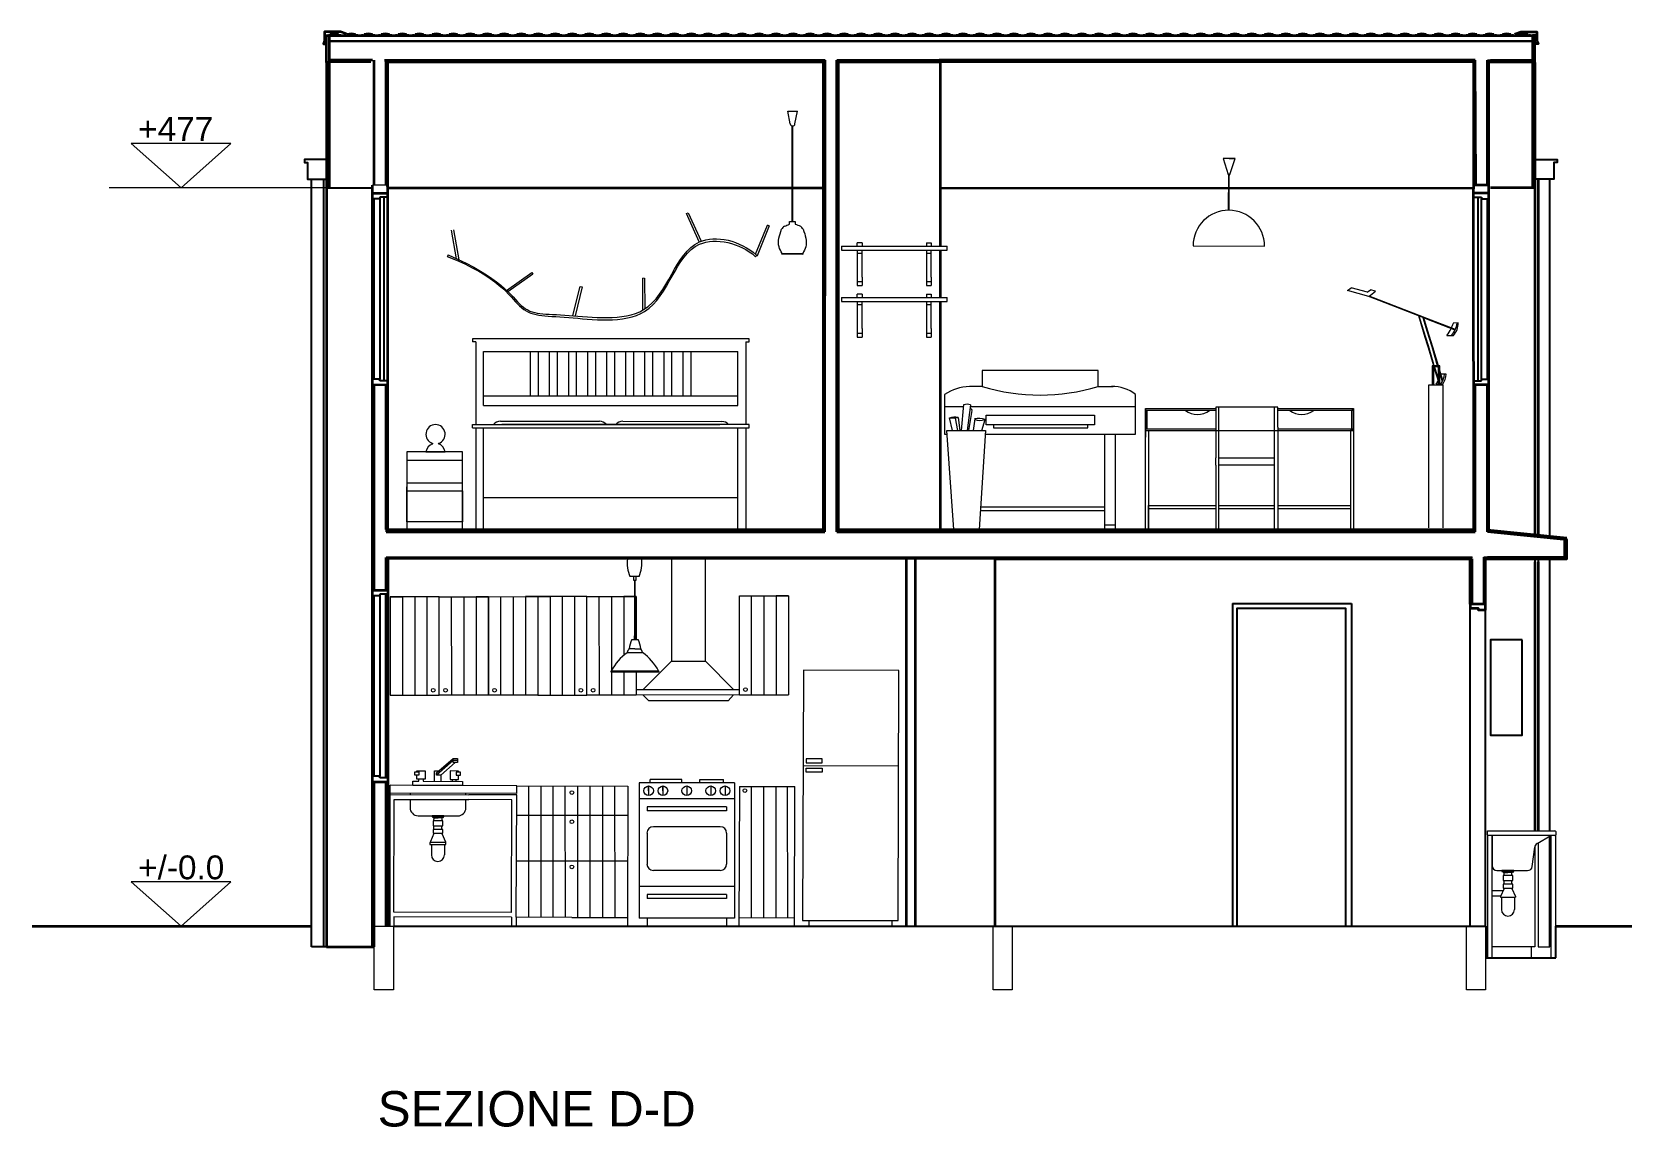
# Model space of a CAD drawing. Header units: metres. Extents: x 2187 to 7012, y 1292 to 6887.
# Drawn here: x 4807 to 5814, y 1300 to 1989 of the extents above; entities that cross this region are included whole.
import ezdxf

# ---------------------------------------------------------------- set-up
doc = ezdxf.new("R2010")
doc.units = ezdxf.units.M
doc.header["$LTSCALE"] = 5
doc.header["$MEASUREMENT"] = 0
doc.linetypes.add('0', pattern=[0])
doc.layers.get('0').update_dxf_attribs({"color": 30})
for name, color, linetype, lineweight in [('A-ANNO-DIMS', 3, 'Continuous', 18), ('A-ANNO-NOTE', 7, 'Continuous', 35), ('A-DETL-MBND', 3, 'Continuous', 18), ('A-DETL-MCUT', 4, 'Continuous', 25), ('A-ELEV-IDEN', 3, 'Continuous', 18), ('A-ELEV-MBE1', 7, 'Continuous', 35), ('A-ELEV-MBE2', 4, 'Continuous', 25), ('A-FURN', 8, 'Continuous', 18), ('A-SECT-MCUT', 7, 'Continuous', 35), ('A-WALL-STUD', 3, 'Continuous', 18)]:
    doc.layers.add(name, color=color, linetype=linetype, lineweight=lineweight)
doc.styles.add('ARIAL', font='Arial.ttf')
doc.styles.get("Standard").update_dxf_attribs({"font": 'Arial.ttf'})

msp = doc.modelspace()

# ---------------------------------------------------------------- linework, layer by layer
for p, q in [((5560.4, 1899.8), (5560.9, 1899.8)), ((5507.7, 1676.4), (5509.7, 1676.4)), ((5552, 1676.4), (5554, 1676.4)), ((5591, 1676.4), (5589, 1676.4)), ((5636.7, 1676.4), (5638.7, 1676.4))]:
    msp.add_line(p, q)
at = {"color": 0}
for p, q in [((5378.9, 1891.4), (5378.9, 1891.4)), ((5720.7, 1658.9), (5722.9, 1658.9)), ((5034.7, 1426.7), (5722.2, 1426.7)), ((5722.2, 1406.7), (5722.2, 1426.7)), ((5765.9, 1406.7), (5765.9, 1426.7)), ((5722.2, 1406.7), (5765.9, 1406.7))]:
    msp.add_line(p, q, dxfattribs=at)
at = {"layer": 'A-ANNO-DIMS'}
msp.add_line((4994, 1891.4), (4855.6, 1891.4), dxfattribs=at)
for points in [[(4869.4, 1919.3), (4900.9, 1891.4), (4932.3, 1919.3)], [(4869.4, 1454.7), (4900.9, 1426.7), (4932.3, 1454.7)]]:
    msp.add_lwpolyline(points, close=True, dxfattribs=at)
at = {"layer": 'A-ANNO-NOTE', "color": 0}
for p, q in [((4807.1, 1426.7), (4983, 1426.7)), ((5765.9, 1426.7), (5813.9, 1426.7))]:
    msp.add_line(p, q, dxfattribs=at)
at = {"layer": 'A-DETL-MBND', "color": 0}
for p, q in [((5772.9, 1669.9), (5772.9, 1670.9)), ((5031, 1657.9), (5413.1, 1657.9)), ((5413.1, 1658.9), (5414.1, 1658.9)), ((5713.2, 1657.9), (5713.3, 1658.9)), ((5713.2, 1657.9), (5713.2, 1657.9))]:
    msp.add_line(p, q, dxfattribs=at)
for points in [[(5724.9, 1971.6), (5722.9, 1971.6)], [(5029.9, 1893), (5021.4, 1893)], [(5715.3, 1893), (5714.3, 1893)], [(5722.9, 1770.9), (5722.9, 1772.5)]]:
    msp.add_lwpolyline(points, dxfattribs=at)
at = {"layer": 'A-DETL-MCUT'}
for p, q in [((5025.9, 1884.4), (5021.4, 1884.4)), ((5030.9, 1885.4), (5025.9, 1885.4)), ((5025.9, 1885.4), (5025.9, 1884.4)), ((5714.2, 1885.4), (5719.2, 1885.4)), ((5719.2, 1885.4), (5719.2, 1884.4)), ((5719.2, 1884.4), (5723.9, 1884.4)), ((5025.9, 1770.9), (5021.4, 1770.9)), ((5021.4, 1767.4), (5030.9, 1767.4)), ((5030.9, 1767.4), (5021.4, 1767.4)), ((5025.9, 1769.9), (5025.9, 1770.9)), ((5030.9, 1769.9), (5025.9, 1769.9)), ((5714.2, 1769.9), (5719.2, 1769.9)), ((5719.2, 1769.9), (5719.2, 1770.9)), ((5719.2, 1770.9), (5723.9, 1770.9)), ((5712.2, 1426.7), (5712.2, 1629.3)), ((5721.8, 1426.7), (5721.8, 1629.3)), ((5026, 1521.1), (5021.4, 1521.1)), ((5026, 1520.1), (5026, 1521.1)), ((5031, 1520.1), (5026, 1520.1))]:
    msp.add_line(p, q, dxfattribs=at)
msp.add_lwpolyline([(5029.9, 1893), (5030.9, 1893)], dxfattribs=at)
at = {"layer": 'A-ELEV-IDEN', "color": 3}
for points in [[(5022.5, 1426.7), (5034.5, 1426.7), (5034.5, 1386.6), (5022.5, 1386.6)], [(5411.9, 1426.7), (5423.9, 1426.7), (5423.9, 1386.6), (5411.9, 1386.6)], [(5709.7, 1426.7), (5721.8, 1426.7), (5721.8, 1386.6), (5709.7, 1386.6)]]:
    msp.add_lwpolyline(points, close=True, dxfattribs=at)
at = {"layer": 'A-ELEV-MBE2'}
for p, q in [((4990.5, 1896.8), (4990.5, 1413.7)), ((5022.4, 1770.9), (5022.4, 1884.4)), ((5025.9, 1884.4), (5025.9, 1770.9)), ((5028.4, 1885.4), (5028.4, 1769.9)), ((5717, 1885.4), (5717, 1769.9)), ((5719.2, 1770.9), (5719.2, 1884.4)), ((5026, 1634.6), (5021.4, 1634.6)), ((5022.5, 1521.1), (5022.5, 1634.6)), ((5031, 1635.6), (5026, 1635.6)), ((5026, 1635.6), (5026, 1634.6)), ((5026, 1634.6), (5026, 1521.1)), ((5029.5, 1635.7), (5029.5, 1520.2)), ((5562.5, 1629.8), (5562.5, 1426.7)), ((5562.5, 1629.8), (5637.5, 1629.8)), ((5637.5, 1629.8), (5637.5, 1426.7)), ((5022.5, 1413.7), (4983, 1413.7))]:
    msp.add_line(p, q, dxfattribs=at)
at = {"layer": 'A-ELEV-MBE2', "color": 0}
for p, q in [((4992.5, 1891.4), (5021.4, 1891.4)), ((5752.8, 1657.9), (5752.8, 1655.9))]:
    msp.add_line(p, q, dxfattribs=at)
at = {"layer": 'A-ELEV-MBE2'}
for points in [[(4992.5, 1909.2), (4978.5, 1909.2), (4978.5, 1907.2), (4980.5, 1907.2), (4980.5, 1896.8), (4992.5, 1896.8)], [(5752.8, 1909.2), (5766.8, 1909.2), (5766.8, 1907.2), (5764.8, 1907.2), (5764.8, 1896.8), (5752.8, 1896.8)], [(4983, 1413.7), (4983, 1896.8)], [(5762.3, 1671.9), (5762.3, 1896.8)], [(5722.9, 1770.9), (5722.9, 1884.4)], [(5762.3, 1486.7), (5762.3, 1657.9)], [(5565.5, 1426.7), (5565.5, 1626.8), (5633.6, 1626.8), (5633.6, 1426.7)], [(5744.9, 1606.8), (5724.9, 1606.8), (5724.9, 1546.8), (5744.9, 1546.8), (5744.9, 1606.8)], [(5762.3, 1413.7), (5762.3, 1483.4)]]:
    msp.add_lwpolyline(points, dxfattribs=at)
at = {"layer": 'A-ELEV-MBE2', "color": 0}
msp.add_lwpolyline([(5754.8, 1657.9), (5754.8, 1655.9)], dxfattribs=at)
at = {"layer": 'A-FURN'}
for p, q in [((5282.7, 1939.5), (5288.7, 1939.5)), ((5284.2, 1931.5), (5282.7, 1939.5)), ((5287.2, 1931.5), (5288.7, 1939.5)), ((5285.5, 1870.2), (5285.5, 1930.3)), ((5285.9, 1870.2), (5285.9, 1930.3)), ((5564.3, 1909.8), (5556.7, 1909.8)), ((5556.7, 1909.8), (5559.8, 1899.8)), ((5560.4, 1909.8), (5564.3, 1909.8)), ((5560.9, 1899.8), (5564.3, 1909.8)), ((5560.4, 1899.8), (5559.8, 1899.8)), ((5560.1, 1877.2), (5560.2, 1899.8)), ((5560.9, 1899.8), (5560.4, 1899.8)), ((5560.4, 1877.2), (5560.5, 1899.8)), ((5218.9, 1875.1), (5220, 1875.6)), ((5227, 1857.3), (5218.9, 1875.1)), ((5220, 1875.6), (5228.2, 1857.7)), ((5074.3, 1846.7), (5071.1, 1864.6)), ((5072.3, 1864.9), (5075.7, 1846.1)), ((5262.4, 1849.5), (5270, 1867.9)), ((5271, 1867.5), (5263.4, 1848.5)), ((5271, 1867.5), (5270, 1867.9)), ((5283.7, 1868.5), (5283.7, 1870.2)), ((5283.7, 1870.2), (5287.4, 1870.2)), ((5287.4, 1870.2), (5287.4, 1868.5)), ((5316.4, 1854.7), (5350.4, 1854.7)), ((5316.4, 1854.7), (5316.4, 1852.2)), ((5326.4, 1854.7), (5326.4, 1856.7)), ((5329.4, 1856.7), (5326.4, 1856.7)), ((5329.4, 1856.7), (5329.4, 1854.7)), ((5350.4, 1854.7), (5382.9, 1854.7)), ((5369.9, 1856.7), (5369.9, 1854.7)), ((5369.9, 1856.7), (5372.9, 1856.7)), ((5372.9, 1856.7), (5372.9, 1854.7)), ((5382.9, 1852.2), (5382.9, 1854.7)), ((5537.7, 1854.8), (5582.7, 1854.6)), ((5069, 1849.1), (5068.4, 1847.9)), ((5263.4, 1848.6), (5262.3, 1848.1)), ((5279.1, 1850.1), (5292.1, 1850.1)), ((5279.1, 1849.5), (5279.1, 1850.1)), ((5292.1, 1849.5), (5279.1, 1849.5)), ((5292.1, 1850.1), (5292.1, 1849.5)), ((5316.4, 1852.2), (5350.4, 1852.2)), ((5326.4, 1852.2), (5326.4, 1839.2)), ((5326.4, 1852.2), (5326.4, 1850.2)), ((5326.4, 1850.2), (5329.4, 1850.2)), ((5329.4, 1850.2), (5329.4, 1852.2)), ((5329.4, 1839.2), (5329.4, 1850.2)), ((5350.4, 1852.2), (5382.9, 1852.2)), ((5369.9, 1852.2), (5369.9, 1850.2)), ((5369.9, 1850.2), (5372.9, 1850.2)), ((5369.9, 1850.2), (5369.9, 1839.2)), ((5372.9, 1850.2), (5372.9, 1852.2)), ((5372.9, 1839.2), (5372.9, 1850.2)), ((5105.7, 1826.8), (5121.6, 1838.1)), ((5122.3, 1837.1), (5106.6, 1825.9)), ((5121.6, 1838.1), (5122.3, 1837.1)), ((5191.4, 1834.6), (5192.6, 1834.4)), ((5191.5, 1814.4), (5191.4, 1834.4)), ((5192.6, 1834.4), (5192.7, 1815.2)), ((5326.4, 1839.2), (5326.4, 1835.2)), ((5326.4, 1835.2), (5326.4, 1829.8)), ((5329.4, 1835.2), (5329.4, 1839.2)), ((5329.4, 1835.2), (5329.4, 1829.8)), ((5369.9, 1839.2), (5369.9, 1835.2)), ((5369.9, 1835.2), (5369.9, 1829.8)), ((5372.9, 1835.2), (5372.9, 1839.2)), ((5372.9, 1835.2), (5372.9, 1829.8)), ((5147.5, 1810.9), (5152, 1829.3)), ((5153.2, 1829), (5148.8, 1810.8)), ((5152, 1829.3), (5153.2, 1829)), ((5326.4, 1832.3), (5329.4, 1832.3)), ((5326.4, 1829.8), (5329.4, 1829.8)), ((5326.4, 1822.4), (5326.4, 1824.4)), ((5329.4, 1824.4), (5326.4, 1824.4)), ((5329.4, 1824.4), (5329.4, 1822.4)), ((5369.9, 1832.3), (5372.9, 1832.3)), ((5369.9, 1829.8), (5372.9, 1829.8)), ((5369.9, 1824.4), (5369.9, 1822.4)), ((5369.9, 1824.4), (5372.9, 1824.4)), ((5372.9, 1824.4), (5372.9, 1822.4)), ((5635, 1826.7), (5637.2, 1828.3)), ((5648.3, 1823), (5635, 1826.7)), ((5647.4, 1825.6), (5637.2, 1828.3)), ((5647.3, 1825.6), (5649.4, 1827.2)), ((5648.3, 1823), (5652.6, 1826.2)), ((5683, 1809.5), (5648.4, 1823)), ((5682.8, 1809.9), (5648.6, 1823.2)), ((5652.6, 1826.2), (5649.4, 1827.2)), ((5316.4, 1822.4), (5350.4, 1822.4)), ((5316.4, 1822.4), (5316.4, 1819.9)), ((5316.4, 1819.9), (5350.4, 1819.9)), ((5326.4, 1819.9), (5326.4, 1806.9)), ((5326.4, 1819.9), (5326.4, 1817.9)), ((5326.4, 1817.9), (5329.4, 1817.9)), ((5329.4, 1817.9), (5329.4, 1819.9)), ((5329.4, 1806.9), (5329.4, 1817.9)), ((5350.4, 1822.4), (5382.9, 1822.4)), ((5350.4, 1819.9), (5382.9, 1819.9)), ((5369.9, 1819.9), (5369.9, 1817.9)), ((5369.9, 1817.9), (5372.9, 1817.9)), ((5369.9, 1817.9), (5369.9, 1806.9)), ((5372.9, 1817.9), (5372.9, 1819.9)), ((5372.9, 1806.9), (5372.9, 1817.9)), ((5382.9, 1819.9), (5382.9, 1822.4)), ((5326.4, 1806.9), (5326.4, 1802.9)), ((5326.4, 1802.9), (5326.4, 1797.4)), ((5329.4, 1802.9), (5329.4, 1806.9)), ((5329.4, 1802.9), (5329.4, 1797.4)), ((5369.9, 1806.9), (5369.9, 1802.9)), ((5369.9, 1802.9), (5369.9, 1797.4)), ((5372.9, 1802.9), (5372.9, 1806.9)), ((5372.9, 1802.9), (5372.9, 1797.4)), ((5683.8, 1797.1), (5679.7, 1810.7)), ((5682.8, 1801.8), (5680.1, 1810.6)), ((5685.1, 1801.1), (5682.5, 1809.6)), ((5684.9, 1809.1), (5682.8, 1809.9)), ((5684.8, 1808.7), (5683, 1809.5)), ((5685.3, 1801.8), (5683, 1809.5)), ((5702.6, 1801.8), (5684.8, 1808.7)), ((5702.8, 1802.1), (5684.9, 1809.1)), ((5704.6, 1806.4), (5701.5, 1806.2)), ((5258.3, 1796.4), (5084.3, 1796.4)), ((5084.3, 1796.4), (5084.3, 1794.4)), ((5086.3, 1794.4), (5084.3, 1794.4)), ((5086.3, 1794.4), (5086.3, 1742.4)), ((5256.3, 1794.4), (5256.3, 1742.4)), ((5256.3, 1794.4), (5258.3, 1794.4)), ((5258.3, 1794.4), (5258.3, 1796.4)), ((5326.4, 1799.9), (5329.4, 1799.9)), ((5326.4, 1797.4), (5329.4, 1797.4)), ((5369.9, 1799.9), (5372.9, 1799.9)), ((5369.9, 1797.4), (5372.9, 1797.4)), ((5685.8, 1791.8), (5682.8, 1801.8)), ((5685.4, 1792), (5683.8, 1797.1)), ((5688.1, 1791.2), (5685.1, 1801.1)), ((5688.5, 1791.1), (5685.3, 1801.8)), ((5697.4, 1798.4), (5701.6, 1798.4)), ((5091.3, 1754.4), (5091.3, 1788.4)), ((5091.3, 1788.4), (5251.3, 1788.4)), ((5120.8, 1760.4), (5120.8, 1788.4)), ((5125.8, 1760.4), (5125.8, 1788.4)), ((5132.8, 1760.4), (5132.8, 1788.4)), ((5137.8, 1760.4), (5137.8, 1788.4)), ((5144.8, 1760.4), (5144.8, 1788.4)), ((5149.8, 1760.4), (5149.8, 1788.4)), ((5156.8, 1760.4), (5156.8, 1788.4)), ((5161.8, 1760.4), (5161.8, 1788.4)), ((5168.8, 1760.4), (5168.8, 1788.4)), ((5173.8, 1760.4), (5173.8, 1788.4)), ((5180.8, 1760.4), (5180.8, 1788.4)), ((5185.8, 1760.4), (5185.8, 1788.4)), ((5192.8, 1760.4), (5192.8, 1788.4)), ((5197.8, 1760.4), (5197.8, 1788.4)), ((5204.8, 1760.4), (5204.8, 1788.4)), ((5209.8, 1760.4), (5209.8, 1788.4)), ((5216.8, 1760.4), (5216.8, 1788.4)), ((5221.8, 1760.4), (5221.8, 1788.4)), ((5251.3, 1754.4), (5251.3, 1788.4)), ((5685.8, 1790.6), (5685.4, 1792)), ((5688.9, 1781.7), (5685.8, 1791.8)), ((5689.2, 1779.4), (5685.8, 1790.6)), ((5691.6, 1779.4), (5688.1, 1791.2)), ((5692.1, 1779.4), (5688.5, 1791.1)), ((5405.1, 1776.3), (5405.1, 1766.3)), ((5477.9, 1776.3), (5405.1, 1776.3)), ((5477.9, 1766.3), (5477.9, 1776.3)), ((5688.2, 1779.4), (5688.2, 1767.4)), ((5692, 1779.4), (5688.2, 1779.4)), ((5689.5, 1779.4), (5688.9, 1781.7)), ((5689.2, 1769.4), (5689.2, 1779.4)), ((5689.2, 1778.9), (5692, 1778.9)), ((5689.9, 1776.9), (5689.3, 1778.9)), ((5691.9, 1771.7), (5689.7, 1778.9)), ((5691.5, 1771.8), (5689.9, 1776.9)), ((5692, 1778.2), (5691.8, 1778.9)), ((5691.9, 1779.4), (5691.9, 1779.4)), ((5693, 1779.4), (5692, 1779.4)), ((5692, 1779.4), (5692, 1767.4)), ((5693, 1767.4), (5693, 1779.4)), ((5693, 1779.4), (5693, 1779.4)), ((5694.9, 1770.1), (5693, 1776.3)), ((5694.6, 1769.5), (5693, 1774.9)), ((5693.2, 1774.1), (5693.1, 1774.1)), ((5697, 1774.1), (5693.7, 1774.1)), ((5405.1, 1766.3), (5397, 1766.3)), ((5477.9, 1766.3), (5487.4, 1766.3)), ((5686, 1766.5), (5686, 1767.4)), ((5686, 1767.4), (5695, 1767.4)), ((5686, 1691.4), (5686, 1766.5)), ((5689.2, 1767.4), (5689.2, 1769.4)), ((5694.7, 1767.6), (5690.7, 1767.8)), ((5692, 1770.2), (5691.5, 1771.8)), ((5692, 1771.2), (5691.9, 1771.7)), ((5695, 1767.4), (5695, 1691.4)), ((5091.3, 1760.4), (5251.3, 1760.4)), ((5091.3, 1754.4), (5251.3, 1754.4)), ((5381.3, 1761.3), (5381.3, 1736.3)), ((5381.3, 1753.8), (5393.4, 1753.8)), ((5392.1, 1738.6), (5393.5, 1754.9)), ((5397.7, 1754.8), (5395.6, 1738.6)), ((5397.6, 1753.8), (5501.5, 1753.8)), ((5501.6, 1736.3), (5501.5, 1761.3)), ((5507.7, 1752.4), (5552, 1752.4)), ((5507.7, 1676.4), (5507.7, 1752.4)), ((5507.7, 1752.4), (5507.7, 1734.4)), ((5507.7, 1752.4), (5507.7, 1751.4)), ((5591, 1753.4), (5552, 1753.4)), ((5552, 1753.4), (5552, 1740.7)), ((5554, 1716.8), (5554, 1753.4)), ((5589, 1716.8), (5589, 1753.4)), ((5591, 1740.7), (5591, 1753.4)), ((5591, 1752.4), (5638.7, 1752.4)), ((5638.7, 1752.4), (5638.7, 1752.4)), ((5638.7, 1752.4), (5638.7, 1676.4)), ((5084.3, 1740.4), (5084.3, 1742.4)), ((5084.3, 1742.4), (5240, 1742.4)), ((5101.8, 1744.4), (5164.2, 1744.4)), ((5258.3, 1742.4), (5102.7, 1742.4)), ((5178.8, 1744.4), (5241.2, 1744.3)), ((5258.3, 1740.4), (5258.3, 1742.4)), ((5386.4, 1738.6), (5384.4, 1746.5)), ((5384.4, 1746.5), (5388.1, 1746.3)), ((5388.1, 1746.3), (5389.4, 1738.6)), ((5389.9, 1746.8), (5391, 1738.6)), ((5396.6, 1738.6), (5398.8, 1751.3)), ((5400.3, 1745.9), (5399.4, 1738.6)), ((5404.9, 1738.6), (5406.8, 1745.5)), ((5407.5, 1742.2), (5407.5, 1748.2)), ((5407.5, 1748.2), (5475.6, 1748.2)), ((5412.2, 1742.2), (5407.5, 1742.2)), ((5471.6, 1742.2), (5412.2, 1742.2)), ((5412.2, 1742.2), (5412.2, 1740.2)), ((5471.6, 1740.2), (5471.6, 1742.2)), ((5475.6, 1742.2), (5471.6, 1742.2)), ((5475.6, 1748.2), (5475.6, 1742.2)), ((5507.7, 1751.4), (5552, 1751.4)), ((5508.7, 1751.4), (5508.7, 1739.6)), ((5508.7, 1751.4), (5552, 1751.4)), ((5533, 1751.4), (5548, 1751.4)), ((5591, 1751.4), (5638.7, 1751.4)), ((5638.7, 1751.4), (5637.7, 1751.4)), ((5637.7, 1751.4), (5637.7, 1739.6)), ((5637.7, 1739.6), (5637.7, 1751.4)), ((5084.3, 1740.4), (5258.3, 1740.4)), ((5086.3, 1740.4), (5086.3, 1676.4)), ((5091.3, 1701.3), (5091.3, 1740.4)), ((5251.3, 1676.4), (5251.3, 1740.4)), ((5251.3, 1696.4), (5251.3, 1740.4)), ((5256.3, 1740.4), (5256.3, 1676.4)), ((5381.3, 1736.3), (5382.9, 1736.3)), ((5387.1, 1676.3), (5382.7, 1738.6)), ((5382.7, 1738.6), (5407, 1738.6)), ((5407, 1738.6), (5403.1, 1676.3)), ((5406.8, 1736.3), (5501.6, 1736.3)), ((5412.2, 1740.2), (5471.6, 1740.2)), ((5412.2, 1740.2), (5412.2, 1740.2)), ((5482.2, 1676.3), (5482.2, 1736.3)), ((5488.7, 1736.3), (5488.7, 1676.3)), ((5507.7, 1738.6), (5507.7, 1739.6)), ((5507.7, 1738.6), (5507.7, 1739.6)), ((5507.7, 1739.6), (5552, 1739.6)), ((5507.7, 1738.6), (5509.7, 1738.6)), ((5507.7, 1738.6), (5638.7, 1738.6)), ((5507.7, 1738.6), (5509.7, 1738.6)), ((5509.7, 1738.6), (5509.7, 1676.4)), ((5509.7, 1738.6), (5509.7, 1676.4)), ((5552, 1740.7), (5552, 1721.4)), ((5554, 1721.4), (5554, 1740.7)), ((5589, 1721.4), (5589, 1740.7)), ((5591, 1740.7), (5591, 1721.4)), ((5591, 1739.6), (5638.7, 1739.6)), ((5638.7, 1738.6), (5636.7, 1738.6)), ((5636.7, 1738.6), (5636.7, 1676.4)), ((5078, 1725.2), (5043, 1725.2)), ((5043, 1725.2), (5043, 1676.2)), ((5055, 1725.2), (5067, 1725.2)), ((5078, 1676.2), (5078, 1725.2)), ((5078, 1719.7), (5043, 1719.7)), ((5043, 1719.7), (5043, 1705.7)), ((5078, 1705.7), (5078, 1716.6)), ((5552, 1716.8), (5552, 1721.4)), ((5552, 1716.8), (5552, 1676.4)), ((5554, 1721.4), (5589, 1721.4)), ((5589, 1716.8), (5554, 1716.8)), ((5554, 1676.4), (5554, 1716.8)), ((5589, 1676.4), (5589, 1716.8)), ((5591, 1721.4), (5591, 1716.8)), ((5591, 1716.8), (5591, 1676.4)), ((5043, 1705.7), (5078, 1705.7)), ((5043, 1681.2), (5043, 1703.2)), ((5043, 1700.7), (5078, 1700.7)), ((5078, 1700.7), (5078, 1681.2)), ((5091.3, 1676.4), (5091.3, 1701.3)), ((5091.3, 1696.4), (5251.3, 1696.4)), ((5403.9, 1688.3), (5482.2, 1688.3)), ((5482.2, 1690.3), (5404, 1690.3)), ((5509.7, 1676.4), (5509.7, 1691.4)), ((5509.7, 1676.4), (5509.7, 1691.4)), ((5509.7, 1691.4), (5552, 1691.4)), ((5552, 1689.4), (5509.7, 1689.4)), ((5554, 1691.4), (5589, 1691.4)), ((5589, 1689.4), (5554, 1689.4)), ((5591, 1691.4), (5636.7, 1691.4)), ((5636.7, 1689.4), (5591, 1689.4)), ((5636.7, 1691.4), (5636.7, 1689.4)), ((5686, 1677.4), (5686, 1691.4)), ((5695, 1691.4), (5695, 1677.4)), ((5078, 1681.2), (5043, 1681.2)), ((5482.2, 1679.3), (5488.7, 1679.3)), ((5189.2, 1646.7), (5183.4, 1646.7)), ((5185.8, 1644.3), (5185.8, 1646.7)), ((5187.1, 1644.3), (5185.8, 1644.3)), ((5186.2, 1644.3), (5186.2, 1609.4)), ((5186.7, 1609.4), (5186.7, 1644.3)), ((5187.1, 1646.7), (5187.1, 1644.3)), ((5063.4, 1634), (5032.4, 1634)), ((5032.4, 1634), (5032.5, 1572.1)), ((5032.4, 1634), (5040.2, 1634)), ((5040.2, 1634), (5040.2, 1572.1)), ((5047.9, 1634), (5047.9, 1572.1)), ((5055.7, 1572.1), (5055.7, 1634)), ((5063.4, 1572.1), (5063.4, 1634)), ((5063.4, 1634), (5094.4, 1634)), ((5071.2, 1572.1), (5071.1, 1634)), ((5078.9, 1634), (5078.9, 1572.1)), ((5094.4, 1634), (5086.6, 1634)), ((5086.6, 1634), (5086.6, 1572.1)), ((5094.4, 1634), (5125.3, 1634.1)), ((5094.4, 1634), (5094.4, 1572.1)), ((5094.4, 1572.1), (5094.4, 1634)), ((5102.1, 1572.1), (5102.1, 1634)), ((5109.9, 1634.1), (5109.9, 1572.1)), ((5125.3, 1634.1), (5117.6, 1634.1)), ((5117.6, 1634.1), (5117.6, 1572.1)), ((5125.3, 1634.1), (5125.4, 1572.1)), ((5156.3, 1634.1), (5125.3, 1634.1)), ((5125.3, 1634.1), (5125.4, 1572.1)), ((5125.3, 1634.1), (5133.1, 1634.1)), ((5133.1, 1634.1), (5133.1, 1572.1)), ((5140.8, 1634.1), (5140.8, 1572.1)), ((5148.6, 1572.1), (5148.6, 1634.1)), ((5156.3, 1572.1), (5156.3, 1634.1)), ((5156.3, 1634.1), (5186.2, 1634.1)), ((5164.1, 1572.1), (5164, 1634.1)), ((5171.8, 1634.1), (5171.8, 1587.7)), ((5186.2, 1634.1), (5179.5, 1634.1)), ((5179.5, 1634.1), (5179.5, 1597.1)), ((5186.7, 1634.1), (5187.3, 1634.1)), ((5187.3, 1634.1), (5186.7, 1634.1)), ((5187.3, 1634.1), (5187.3, 1607)), ((5252.2, 1572.2), (5252.2, 1634.5)), ((5252.2, 1634.5), (5283.1, 1634.5)), ((5259.9, 1572.2), (5259.9, 1634.5)), ((5267.7, 1634.5), (5267.7, 1572.2)), ((5283.1, 1634.5), (5275.4, 1634.5)), ((5275.4, 1634.5), (5275.4, 1572.2)), ((5283.1, 1634.5), (5283.2, 1572.2)), ((5186.5, 1601.2), (5182.7, 1601.2)), ((5184.5, 1607), (5188.5, 1607)), ((5186.9, 1609.4), (5186.1, 1609.4)), ((5186.1, 1609.4), (5186.1, 1607)), ((5186.5, 1601.2), (5190.2, 1601.2)), ((5186.9, 1609.4), (5186.9, 1607)), ((5191.3, 1598.8), (5181.7, 1598.8)), ((5171.6, 1587.3), (5201.4, 1587.3)), ((5171.6, 1587.3), (5186.5, 1587.3)), ((5171.6, 1586.6), (5201.4, 1586.7)), ((5171.8, 1586.6), (5171.8, 1572.1)), ((5179.5, 1586.7), (5179.5, 1572.1)), ((5187.3, 1586.7), (5187.3, 1572.1)), ((5292.6, 1587.9), (5292, 1430.2)), ((5352.6, 1587.7), (5292.6, 1587.9)), ((5352.1, 1430.2), (5352.6, 1587.7)), ((5032.5, 1572.1), (5063.4, 1572.1)), ((5094.4, 1572.1), (5063.4, 1572.1)), ((5125.4, 1572.1), (5094.4, 1572.1)), ((5125.4, 1572.1), (5156.3, 1572.1)), ((5187.3, 1572.1), (5156.3, 1572.1)), ((5252.2, 1572.2), (5283.2, 1572.2)), ((5061.7, 1523.1), (5072.2, 1532.2)), ((5072.2, 1530.9), (5061.7, 1521.8)), ((5072.2, 1530.9), (5072.2, 1532.2)), ((5072.2, 1532.2), (5074.8, 1532.2)), ((5072.2, 1529.6), (5072.2, 1530.9)), ((5074.8, 1530.9), (5072.2, 1530.9)), ((5074.8, 1532.2), (5074.8, 1530.9)), ((5074.8, 1530.9), (5074.8, 1529.6)), ((5060.4, 1524.4), (5063.2, 1524.4)), ((5060.4, 1517.9), (5060.4, 1524.4)), ((5061.7, 1521.8), (5061.7, 1523.1)), ((5064.3, 1521.8), (5061.7, 1521.8)), ((5073.3, 1529.6), (5064.3, 1521.8)), ((5064.3, 1521.8), (5064.3, 1517.9)), ((5074.8, 1529.6), (5072.2, 1529.6)), ((5112.1, 1515.1), (5032.4, 1515.4)), ((5032.4, 1426.7), (5032.4, 1515.4)), ((5112.1, 1510.1), (5032.4, 1510.4)), ((5050.6, 1517.9), (5050.6, 1519.2)), ((5053.2, 1519.2), (5053.2, 1517.9)), ((5071.5, 1519.1), (5071.5, 1517.8)), ((5074.1, 1517.8), (5074.1, 1519.1)), ((5112.1, 1515.1), (5182.1, 1514.8)), ((5112.1, 1510.1), (5112.1, 1515.1)), ((5119.5, 1515.1), (5119.5, 1432.4)), ((5127.3, 1515), (5127.3, 1432.4)), ((5135, 1432.4), (5135, 1515)), ((5142.8, 1432.4), (5142.7, 1515)), ((5150.5, 1432.4), (5150.5, 1514.9)), ((5158.2, 1514.9), (5158.2, 1432.4)), ((5166, 1514.9), (5166, 1432.4)), ((5173.7, 1514.9), (5173.8, 1432.1)), ((5182.1, 1514.8), (5181.8, 1426.7)), ((5249.2, 1516.9), (5189.1, 1516.9)), ((5189.1, 1516.9), (5189.1, 1431.7)), ((5195.1, 1511.9), (5195.1, 1515)), ((5195.1, 1515), (5195.1, 1508.9)), ((5216.1, 1518.9), (5196.1, 1518.9)), ((5196.1, 1516.9), (5196.1, 1518.9)), ((5204.1, 1511.9), (5204.1, 1515)), ((5204.1, 1515), (5204.1, 1508.9)), ((5216.1, 1516.9), (5216.1, 1518.9)), ((5219.1, 1515), (5219.1, 1508.9)), ((5227.4, 1518.9), (5242.2, 1518.9)), ((5227.4, 1516.9), (5227.4, 1518.9)), ((5234.2, 1515), (5234.2, 1508.9)), ((5242.2, 1516.9), (5242.2, 1518.9)), ((5243.2, 1515), (5243.2, 1508.9)), ((5249.2, 1516.9), (5249.2, 1431.7)), ((5252.2, 1514.6), (5251.9, 1426.7)), ((5252.2, 1514.6), (5287.2, 1514.5)), ((5259.6, 1514.6), (5259.7, 1431.9)), ((5267.4, 1514.5), (5267.4, 1431.9)), ((5275.1, 1514.5), (5275.1, 1431.9)), ((5282.4, 1514.5), (5282.5, 1431.9)), ((5287, 1426.7), (5287.2, 1514.5)), ((5032.4, 1509.6), (5081.9, 1509.4)), ((5034.7, 1435.6), (5035, 1506.5)), ((5035, 1506.5), (5081.9, 1506.4)), ((5112.1, 1509.3), (5081.9, 1509.4)), ((5109.1, 1506.3), (5081.9, 1506.4)), ((5108.8, 1435.4), (5109.1, 1506.3)), ((5111.8, 1432.4), (5112.1, 1509.3)), ((5249.2, 1506.9), (5189.1, 1506.9)), ((5244.2, 1501.8), (5194.1, 1501.8)), ((5194.1, 1501.8), (5194.1, 1499.3)), ((5244.2, 1501.8), (5244.2, 1499.3)), ((5060, 1493), (5060.1, 1494.9)), ((5065.1, 1493), (5065.1, 1494.9)), ((5182.2, 1496.3), (5112, 1496.3)), ((5244.2, 1499.3), (5194.1, 1499.3)), ((5259.6, 1493.8), (5259.7, 1431.9)), ((5060, 1487.6), (5060, 1489.9)), ((5060, 1485), (5060, 1485.2)), ((5065, 1485), (5060, 1485)), ((5065, 1487.6), (5065, 1489.9)), ((5065, 1485), (5065, 1485.2)), ((5194.1, 1485.3), (5194.1, 1465.8)), ((5240.2, 1489.3), (5198.1, 1489.3)), ((5244.2, 1485.3), (5244.2, 1465.8)), ((5722.9, 1486.7), (5765.4, 1486.7)), ((5722.9, 1484.2), (5722.9, 1486.7)), ((5722.9, 1484.2), (5722.9, 1406.7)), ((5765.4, 1483.7), (5723.4, 1483.7)), ((5725.9, 1483.7), (5725.9, 1464.7)), ((5725.9, 1406.7), (5725.9, 1483.7)), ((5754.2, 1478.7), (5762.9, 1483.7)), ((5762.9, 1483.7), (5762.9, 1406.7)), ((5765.9, 1486.2), (5765.9, 1484.2)), ((5765.9, 1406.7), (5765.9, 1484.2)), ((5058.4, 1478.2), (5058.4, 1471.7)), ((5066.6, 1478.2), (5066.6, 1471.6)), ((5751.2, 1464.3), (5752.7, 1476.5)), ((5752.8, 1476.8), (5752.8, 1413.7)), ((5182, 1467.6), (5111.9, 1467.6)), ((5240.2, 1461.8), (5198.1, 1461.8)), ((5728.9, 1461.7), (5748.2, 1461.7)), ((5733.4, 1458.5), (5733.4, 1460.4)), ((5738.4, 1458.5), (5738.4, 1460.4)), ((5249.2, 1451.7), (5189.1, 1451.7)), ((5733.4, 1453.1), (5733.4, 1455.4)), ((5733.4, 1450.5), (5733.4, 1450.7)), ((5738.4, 1450.5), (5733.4, 1450.5)), ((5738.4, 1453.1), (5738.4, 1455.4)), ((5738.4, 1450.5), (5738.4, 1450.7)), ((5244.2, 1446.7), (5194.1, 1446.7)), ((5194.1, 1446.7), (5194.1, 1444.2)), ((5194.1, 1446.7), (5194.1, 1444.2)), ((5244.2, 1444.2), (5194.1, 1444.2)), ((5244.2, 1446.7), (5244.2, 1444.2)), ((5244.2, 1446.7), (5244.2, 1444.2)), ((5732.7, 1449), (5725.9, 1449)), ((5731.2, 1445.5), (5725.9, 1445.5)), ((5731.8, 1444.9), (5731.8, 1437.2)), ((5740, 1444.9), (5740, 1437.2)), ((5108.8, 1435.4), (5034.7, 1435.6)), ((5108.8, 1432.4), (5034.7, 1432.6)), ((5034.7, 1432.6), (5034.7, 1426.7)), ((5108.8, 1432.4), (5108.8, 1426.7)), ((5146.8, 1432.2), (5111.8, 1432.4)), ((5111.8, 1432.4), (5111.8, 1426.7)), ((5146.8, 1432.2), (5181.9, 1432.1)), ((5249.2, 1431.7), (5189.1, 1431.7)), ((5194.1, 1431.7), (5194.1, 1426.7)), ((5244.2, 1431.7), (5244.2, 1426.7)), ((5286.9, 1431.7), (5251.9, 1431.9)), ((5292, 1430.2), (5352.1, 1430.2)), ((5296, 1430.2), (5296, 1426.7)), ((5348.1, 1430.2), (5348.1, 1426.7)), ((5750.4, 1413.7), (5750.4, 1406.7)), ((5754.8, 1413.7), (5762.3, 1413.7)), ((5722.9, 1406.7), (5765.9, 1406.7))]:
    msp.add_line(p, q, dxfattribs=at)
at = {"layer": 'A-FURN', "linetype": 'Continuous'}
msp.add_line((5078, 1716.6), (5078, 1716.6), dxfattribs=at)
at = {"layer": 'A-FURN', "linetype": '0'}
for p, q in [((5209.5, 1657.9), (5209.5, 1593.4)), ((5230.9, 1593.4), (5230.9, 1657.9)), ((5209.5, 1593.4), (5191.7, 1575.6)), ((5209.5, 1593.4), (5230.9, 1593.4)), ((5248.6, 1575.6), (5230.9, 1593.4)), ((5187.3, 1575.6), (5252.2, 1575.6)), ((5252.2, 1572.2), (5187.3, 1572.1)), ((5195.3, 1568.5), (5191.7, 1572.1)), ((5248.6, 1572.2), (5245.1, 1568.5)), ((5245.1, 1568.5), (5195.3, 1568.5))]:
    msp.add_line(p, q, dxfattribs=at)
at = {"layer": 'A-FURN', "color": 0}
for p, q in [((5244.2, 1426.7), (5190.1, 1426.7)), ((5349.4, 1426.7), (5295.3, 1426.7)), ((5469.1, 1426.7), (5446.6, 1426.7)), ((5555.4, 1426.7), (5500.4, 1426.7)), ((5594.2, 1426.7), (5601.7, 1426.7))]:
    msp.add_line(p, q, dxfattribs=at)
at = {"layer": 'A-FURN'}
for points in [[(5294.3, 1529.5), (5304.3, 1529.5), (5304.3, 1532), (5294.3, 1532), (5294.3, 1529.5)], [(5049.3, 1523.8), (5049.3, 1524.4), (5054.5, 1524.4), (5054.5, 1519.2), (5049.3, 1519.2), (5049.3, 1521.8)], [(5075.4, 1523.7), (5075.4, 1524.3), (5070.2, 1524.4), (5070.2, 1519.1), (5075.4, 1519.1), (5075.4, 1521.7)], [(5292.4, 1527.9), (5352.4, 1527.7)], [(5294.3, 1526.2), (5304.3, 1526.2), (5304.3, 1523.7), (5294.3, 1523.7), (5294.3, 1526.2)], [(5045.1, 1510.3), (5045.1, 1509.5)], [(5053.2, 1517.9), (5078, 1517.8), (5078, 1515.2), (5046.7, 1515.3), (5046.7, 1517.9), (5050.6, 1517.9)], [(5080.1, 1509.4), (5080.1, 1510.2)], [(5059.4, 1495.6), (5059.7, 1494.9), (5062.6, 1494.9)], [(5065.8, 1495.6), (5065.5, 1494.9), (5062.6, 1494.9)], [(5060, 1485), (5057.8, 1479.9), (5057.8, 1479.4), (5057.8, 1479.4)], [(5065, 1485), (5067.2, 1479.8), (5067.2, 1479.3), (5067.2, 1479.3)], [(5754.8, 1479), (5754.8, 1413.7)], [(5732.7, 1461.1), (5733, 1460.4), (5735.9, 1460.4)], [(5739.1, 1461.1), (5738.8, 1460.4), (5735.9, 1460.4)], [(5733.4, 1450.5), (5731.1, 1445.4), (5731.1, 1444.9), (5731.1, 1444.9)], [(5738.4, 1450.5), (5740.6, 1445.4), (5740.6, 1444.9), (5740.6, 1444.9)], [(5731.1, 1444.9), (5740.6, 1444.9)], [(5752.8, 1413.7), (5725.9, 1413.7)]]:
    msp.add_lwpolyline(points, dxfattribs=at)
for points in [[(5048, 1521.8), (5048, 1523.8), (5050.6, 1523.8), (5050.6, 1521.8)], [(5076.7, 1521.7), (5076.7, 1523.7), (5074.1, 1523.7), (5074.1, 1521.7)], [(5066.3, 1496.2), (5058.8, 1496.2), (5058.8, 1495.6), (5066.3, 1495.6)], [(5065.6, 1493), (5059.5, 1493), (5059.5, 1489.9), (5065.6, 1489.9)], [(5065.6, 1487.6), (5059.5, 1487.6), (5059.5, 1485.2), (5065.6, 1485.2)], [(5067.6, 1479.3), (5057.4, 1479.4), (5057.4, 1478.2), (5067.6, 1478.2)], [(5739.6, 1461.7), (5732.1, 1461.7), (5732.1, 1461.1), (5739.6, 1461.1)], [(5738.9, 1458.5), (5732.8, 1458.5), (5732.8, 1455.4), (5738.9, 1455.4)], [(5738.9, 1453.1), (5732.8, 1453.1), (5732.8, 1450.7), (5738.9, 1450.7)]]:
    msp.add_lwpolyline(points, close=True, dxfattribs=at)
msp.add_lwpolyline([(5045, 1506.5), (5045, 1501.3, 0.414214), (5050, 1496.2), (5075.1, 1496.1, 0.414214), (5080.1, 1501.1), (5080.1, 1506.4)], format="xyb", dxfattribs=at)
at = {"layer": 'A-FURN', "color": 0}
for points in [[(5032, 1426.7), (5035, 1426.7)], [(5112.1, 1426.7), (5109.1, 1426.7)]]:
    msp.add_lwpolyline(points, dxfattribs=at)
at = {"layer": 'A-FURN'}
for centre, radius in [((5679.9, 1810.8), 0.0543), ((5059.6, 1575.2), 1.16), ((5067.3, 1575.2), 1.16), ((5098.2, 1575.2), 1.16), ((5152.5, 1575.2), 1.16), ((5160.2, 1575.2), 1.16), ((5256, 1575.6), 1.16), ((5146.8, 1510.8), 1.16), ((5195.1, 1511.9), 3.02), ((5204.1, 1511.9), 3.02), ((5219.1, 1511.9), 3.02), ((5234.2, 1511.9), 3.02), ((5243.2, 1511.9), 3.02), ((5255.7, 1512), 1.16), ((5146.8, 1492.4), 1.16), ((5146.8, 1464), 1.16)]:
    msp.add_circle(centre, radius, dxfattribs=at)
for centre, radius, start, end in [((5285.7, 1931.8), 1.53, 190.4091, 349.5909), ((5560.2, 1854.7), 22.5, 359.7882, 179.7882), ((5282.6, 1863.4), 4.25, 119.0202, 153.8337), ((5259.2, 1920.6), 57.6, 291.779, 295.2227), ((5377.3, 2070.9), 221.4, 246.0516, 246.9467), ((5281.9, 1857.1), 13.3, 38.1077, 49.0384), ((5282.7, 1847.6), 4.25, 147.8008, 153.8337), ((5281.9, 1841.2), 13.3, 38.1077, 40.3142), ((5675.5, 1814.8), 27.4, 323.247, 333.9273), ((5675.5, 1814.8), 27.4, 334.6211, 341.746), ((5690, 1807.9), 14, 317.4193, 353.1491), ((5692.2, 1806.5), 12.4, 319.4611, 359.6856), ((5679.2, 1775.8), 14, 350.3944, 353.068), ((5682.1, 1775.8), 14, 324.4622, 353.068), ((5683.1, 1775.4), 14, 326.1782, 354.7139), ((5398.3, 1735.4), 30.9, 92.3854, 123.2545), ((5441.5, 1886.2), 125.3, 253.109, 286.891), ((5486.9, 1742.7), 23.6, 51.8677, 91.0817), ((5679.2, 1775.8), 14, 325.0935, 336.139), ((5395.5, 1748.6), 6.54, 70.0109, 107.4154), ((5397, 1750.4), 2.06, 26.7609, 79.0858), ((5061, 1736.3), 6.05, 287.6752, 252.0166), ((5101.8, 1738.9), 5.58, 90, 141.0208), ((5164.2, 1738.9), 5.58, 38.8248, 90), ((5178.8, 1738.9), 5.58, 90, 141.1747), ((5241.2, 1738.7), 5.58, 41.1092, 90), ((5387.6, 1739.4), 7.71, 72.94, 114.3616), ((5385.7, 1769.7), 23.2, 266.9082, 280.3934), ((5402.8, 1730.1), 16, 75.4893, 99.0603), ((5403.8, 1752.5), 7.59, 241.8147, 292.7349), ((5540.5, 1760.9), 12.2, 231.9139, 308.0861), ((5606.1, 1760.9), 12.2, 231.9139, 308.0861), ((5061, 1724.5), 6.05, 107.9833, 172.8659), ((5059.1, 1730.4), 0.156, 285.4504, 74.5471), ((5062.9, 1730.4), 0.152, 99.0634, 260.9415), ((5061, 1724.5), 6.05, 7.1341, 72.3249), ((5205, 1655.5), 23.4, 174.1865, 202.1584), ((5167.5, 1655.5), 23.4, 337.8732, 5.839), ((5186.7, 1598.1), 5.04, 141.5358, 171.6385), ((5201.5, 1598.7), 18.9, 153.8928, 172.3186), ((5171.5, 1598.7), 18.9, 7.713, 26.1388), ((5186.3, 1598.1), 5.04, 8.3932, 38.4959), ((5201, 1571.7), 33.3, 125.5039, 152.0933), ((5170.6, 1570.5), 35.1, 28.6407, 53.8254), ((5171.6, 1587), 0.32, 90.0158, 270.0158), ((5201.4, 1587), 0.32, 270.0158, 90.0158), ((5198.1, 1485.3), 4.01, 90, 180), ((5240.2, 1485.3), 4.01, 0, 90), ((5723.4, 1484.2), 0.5, 180, 270), ((5765.4, 1486.2), 0.5, 0, 90), ((5765.4, 1484.2), 0.5, 270, 0), ((5062.5, 1471.6), 4.1, 179.7992, 359.7992), ((5755.7, 1476.1), 3, 119.9588, 172.8877), ((5198.1, 1465.8), 4.01, 180, 270), ((5240.2, 1465.8), 4.01, 270, 0), ((5728.9, 1464.7), 3, 180, 270), ((5748.2, 1464.7), 3, 270, 352.8877), ((5735.9, 1437.2), 4.1, 180, 0)]:
    msp.add_arc(centre, radius, start, end, dxfattribs=at)
for points in [[(5279.1, 1850.1), (5277.2, 1854.2), (5278.8, 1865.3)], [(5292.4, 1865.3), (5294, 1854.2), (5292.1, 1850.1)]]:
    msp.add_spline(points, degree=3, dxfattribs=at)
for points, knots in [([(5068.4, 1848.1), (5100.8, 1835.5), (5114.8, 1809.2), (5134.9, 1811.9), (5205.3, 1802.1), (5214, 1865.9), (5252.7, 1856.7), (5262.3, 1848.1), (5262.3, 1848.1)], [0, 0, 0, 0, 75.359087, 160.529358, 234.079945, 323.949456, 382.927982, 383.104974, 383.104974, 383.104974, 383.104974]), ([(5069, 1849.1), (5102.3, 1834.9), (5115.6, 1809.8), (5135.2, 1813.4), (5205, 1803.5), (5213.9, 1867.6), (5253.3, 1858), (5263.2, 1848.8), (5263.4, 1848.6)], [0, 0, 0, 0, 76.203883, 160.276382, 232.204299, 322.945643, 383.035627, 384.546274, 384.546274, 384.546274, 384.546274])]:
    msp.add_open_spline(points, degree=3, knots=knots, dxfattribs=at)
at = {"layer": 'A-SECT-MCUT'}
for p, q in [((5021.4, 1971.6), (4994, 1971.6)), ((5020.4, 1970.6), (4994, 1970.6)), ((5028.9, 1971.6), (5306.2, 1971.6)), ((5029.9, 1970.6), (5305.1, 1970.6)), ((5313.6, 1971.6), (5370.4, 1971.6)), ((5314.6, 1970.6), (5369.4, 1970.6)), ((5369.4, 1970.6), (5378.9, 1970.6)), ((5370.4, 1971.6), (5377.9, 1971.6)), ((5715.3, 1971.6), (5377.9, 1971.6)), ((5378.5, 1970.6), (5378.5, 1854.7)), ((5715.3, 1970.6), (5378.9, 1970.6)), ((5723.9, 1970.6), (5751.3, 1970.6)), ((5724.9, 1971.6), (5751.3, 1971.6)), ((5021.4, 1650.2), (5021.4, 1893)), ((5030.9, 1676.4), (5030.9, 1893)), ((5714.2, 1887.9), (5714.3, 1893)), ((4992.5, 1891.4), (4992.5, 1413.7)), ((5021.4, 1887.9), (5030.9, 1887.9)), ((5030.9, 1891.4), (5305.1, 1891.4)), ((5378.9, 1891.4), (5714.2, 1891.2)), ((5714.3, 1676.4), (5714.2, 1887.9)), ((5723.9, 1887.9), (5714.2, 1887.9)), ((5723.9, 1675.8), (5723.9, 1887.9)), ((5752.8, 1891.4), (5724.9, 1891.4)), ((5752.8, 1891.4), (5752.8, 1672.9)), ((5378.5, 1852.2), (5378.5, 1822.4)), ((5378.5, 1819.9), (5378.5, 1676.4)), ((5022.4, 1650.3), (5022.4, 1767.4)), ((5029.9, 1676.4), (5029.9, 1767.4)), ((5723.9, 1767.4), (5714.2, 1767.4)), ((5715.3, 1674.9), (5715.3, 1767.4)), ((5029.9, 1676.4), (5306.1, 1676.4)), ((5029.9, 1674.9), (5306.1, 1674.9)), ((5313.6, 1676.4), (5715.3, 1676.4)), ((5313.6, 1674.9), (5715.3, 1674.9)), ((5772.9, 1670.9), (5722.9, 1675.9)), ((5772.9, 1669.9), (5722.9, 1674.9)), ((5021.4, 1413.6), (5021.4, 1655.2)), ((5030, 1658.8), (5713.3, 1658.9)), ((5030, 1638.1), (5030, 1658.8)), ((5031, 1658.8), (5031, 1426.6)), ((5357.4, 1426.7), (5357.4, 1657.9)), ((5363.1, 1426.7), (5363.1, 1657.9)), ((5413.1, 1426.7), (5413.1, 1657.9)), ((5712.2, 1629.3), (5712.2, 1657.9)), ((5713.2, 1657.9), (5713.1, 1629.3)), ((5720.7, 1658.9), (5720.7, 1629.3)), ((5721.8, 1629.3), (5721.8, 1658.9)), ((5721.8, 1657.9), (5771.4, 1657.9)), ((5722.9, 1658.9), (5771.4, 1658.9)), ((5752.8, 1655.9), (5752.8, 1486.7)), ((5022.5, 1638.1), (5022.4, 1650.3)), ((5021.4, 1638.1), (5031, 1638.1)), ((5021.4, 1517.6), (5031, 1517.6)), ((5022.5, 1413.7), (5022.5, 1517.6)), ((5030, 1426.6), (5030, 1517.6))]:
    msp.add_line(p, q, dxfattribs=at)
for points in [[(5004.7, 1988.2), (5004.7, 1988.2), (5001.2, 1989.4), (4991.2, 1989.4), (4991.2, 1983.9), (4990.5, 1981.9), (4992.2, 1981.9)], [(4994, 1987.2), (4994, 1971.6), (4994, 1970.1), (4992.5, 1970.1), (4992.5, 1987.2), (4994, 1987.2)], [(4994, 1987.2), (5752.8, 1987.2)], [(4994, 1983.6), (5751.3, 1983.8)], [(5740.5, 1988.2), (5740.5, 1988.2), (5744, 1989.4), (5754, 1989.4), (5754, 1983.9), (5754.8, 1981.9), (5753, 1981.9)], [(5751.3, 1987.2), (5751.3, 1971.6), (5751.3, 1970.1), (5752.8, 1970.1), (5752.8, 1987.2), (5751.3, 1987.2)], [(4992.5, 1970.1), (4992.5, 1891.4)], [(4994, 1970.1), (4994, 1891.4)], [(5022.4, 1893), (5022.4, 1971.6)], [(5029.9, 1893), (5029.9, 1971.6)], [(5029.9, 1893), (5030.9, 1893), (5030.9, 1971.6)], [(5305.1, 1676.4), (5305.1, 1971.6)], [(5306.1, 1674.9), (5306.2, 1971.6)], [(5313.6, 1674.9), (5313.6, 1971.6)], [(5314.6, 1676.4), (5314.6, 1971.6)], [(5723.9, 1893), (5714.3, 1893), (5714.3, 1971.6)], [(5715.7, 1893), (5715.3, 1971.6)], [(5722.9, 1893), (5722.9, 1971.6)], [(5723.9, 1887.9), (5723.9, 1887.9), (5723.9, 1971.6)], [(5751.3, 1970.1), (5751.3, 1891.4)], [(5752.8, 1970.1), (5752.8, 1891.4)], [(5754.8, 1896.8), (5754.8, 1672.7)], [(5722.9, 1674.9), (5722.9, 1767.4)], [(5413.1, 1657.9), (5713.2, 1657.9)], [(5754.8, 1655.9), (5754.8, 1486.7)], [(5712.2, 1629.3), (5712.2, 1626.8), (5717.2, 1626.8), (5717.2, 1625.8), (5721.8, 1625.8), (5721.8, 1629.3), (5712.2, 1629.3)], [(4992.5, 1413.7), (5022.4, 1413.7)]]:
    msp.add_lwpolyline(points, dxfattribs=at)
msp.add_lwpolyline([(5771.4, 1669.9), (5771.4, 1658.9), (5771.4, 1657.9), (5772.9, 1657.9), (5772.9, 1669.9)], close=True, dxfattribs=at)
for centre, start, end in [((4992, 1994.5), 274.183, 291.4187), ((4997.3, 1980.9), 68.5813, 111.4187), ((5002.6, 1994.5), 248.5813, 291.4187), ((5008, 1980.9), 68.5813, 111.4187), ((5013.3, 1994.5), 248.5813, 291.4187), ((5018.7, 1980.9), 68.5813, 111.4187), ((5024, 1994.5), 248.5813, 291.4187), ((5029.4, 1980.9), 68.5813, 111.4187), ((5034.7, 1994.5), 248.5813, 291.4187), ((5040.1, 1980.9), 68.5813, 111.4187), ((5045.4, 1994.5), 248.5813, 291.4187), ((5050.8, 1980.9), 68.5813, 111.4187), ((5056.1, 1994.5), 248.5813, 291.4187), ((5061.5, 1980.9), 68.5813, 111.4187), ((5066.8, 1994.5), 248.5813, 291.4187), ((5072.2, 1980.9), 68.5813, 111.4187), ((5077.5, 1994.5), 248.5813, 291.4187), ((5082.8, 1980.9), 68.5813, 111.4187), ((5088.2, 1994.5), 248.5813, 291.4187), ((5093.5, 1980.9), 68.5813, 111.4187), ((5098.9, 1994.5), 248.5813, 291.4187), ((5104.2, 1980.9), 68.5813, 111.4187), ((5109.6, 1994.5), 248.5813, 291.4187), ((5114.9, 1980.9), 68.5813, 111.4187), ((5120.3, 1994.5), 248.5813, 291.4187), ((5125.6, 1980.9), 68.5813, 111.4187), ((5131, 1994.5), 248.5813, 291.4187), ((5136.3, 1980.9), 68.5813, 111.4187), ((5141.7, 1994.5), 248.5813, 291.4187), ((5147, 1980.9), 68.5813, 111.4187), ((5152.4, 1994.5), 248.5813, 291.4187), ((5157.7, 1980.9), 68.5813, 111.4187), ((5163, 1994.5), 248.5813, 291.4187), ((5168.4, 1980.9), 68.5813, 111.4187), ((5173.7, 1994.5), 248.5813, 291.4187), ((5179.1, 1980.9), 68.5813, 111.4187), ((5184.4, 1994.5), 248.5813, 291.4187), ((5189.8, 1980.9), 68.5813, 111.4187), ((5195.1, 1994.5), 248.5813, 291.4187), ((5200.5, 1980.9), 68.5813, 111.4187), ((5205.8, 1994.5), 248.5813, 291.4187), ((5211.2, 1980.9), 68.5813, 111.4187), ((5216.5, 1994.5), 248.5813, 291.4187), ((5221.9, 1980.9), 68.5813, 111.4187), ((5227.2, 1994.5), 248.5813, 291.4187), ((5232.5, 1980.9), 68.5813, 111.4187), ((5237.9, 1994.5), 248.5813, 291.4187), ((5243.2, 1980.9), 68.5813, 111.4187), ((5248.6, 1994.5), 248.5813, 291.4187), ((5253.9, 1980.9), 68.5813, 111.4187), ((5259.3, 1994.5), 248.5813, 291.4187), ((5264.6, 1980.9), 68.5813, 111.4187), ((5270, 1994.5), 248.5813, 291.4187), ((5275.3, 1980.9), 68.5813, 111.4187), ((5280.7, 1994.5), 248.5813, 291.4187), ((5286, 1980.9), 68.5813, 111.4187), ((5291.4, 1994.5), 248.5813, 291.4187), ((5296.7, 1980.9), 68.5813, 111.4187), ((5302.1, 1994.5), 248.5813, 291.4187), ((5307.4, 1980.9), 68.5813, 111.4187), ((5312.7, 1994.5), 248.5813, 291.4187), ((5318.1, 1980.9), 68.5813, 111.4187), ((5323.4, 1994.5), 248.5813, 291.4187), ((5328.8, 1980.9), 68.5813, 111.4187), ((5334.1, 1994.5), 248.5813, 291.4187), ((5339.5, 1980.9), 68.5813, 111.4187), ((5344.8, 1994.5), 248.5813, 291.4187), ((5350.2, 1980.9), 68.5813, 111.4187), ((5355.5, 1994.5), 248.5813, 291.4187), ((5360.9, 1980.9), 68.5813, 111.4187), ((5366.2, 1994.5), 248.5813, 291.4187), ((5371.6, 1980.9), 68.5813, 111.4187), ((5376.9, 1994.5), 248.5813, 291.4187), ((5382.3, 1980.9), 68.5813, 111.4187), ((5387.6, 1994.5), 248.5813, 291.4187), ((5392.9, 1980.9), 68.5813, 111.4187), ((5398.3, 1994.5), 248.5813, 291.4187), ((5403.6, 1980.9), 68.5813, 111.4187), ((5409, 1994.5), 248.5813, 291.4187), ((5414.3, 1980.9), 68.5813, 111.4187), ((5419.7, 1994.5), 248.5813, 291.4187), ((5425, 1980.9), 68.5813, 111.4187), ((5430.4, 1994.5), 248.5813, 291.4187), ((5435.7, 1980.9), 68.5813, 111.4187), ((5441.1, 1994.5), 248.5813, 291.4187), ((5446.4, 1980.9), 68.5813, 111.4187), ((5451.8, 1994.5), 248.5813, 291.4187), ((5457.1, 1980.9), 68.5813, 111.4187), ((5462.5, 1994.5), 248.5813, 291.4187), ((5467.8, 1980.9), 68.5813, 111.4187), ((5473.1, 1994.5), 248.5813, 291.4187), ((5478.5, 1980.9), 68.5813, 111.4187), ((5483.8, 1994.5), 248.5813, 291.4187), ((5489.2, 1980.9), 68.5813, 111.4187), ((5494.5, 1994.5), 248.5813, 291.4187), ((5499.9, 1980.9), 68.5813, 111.4187), ((5505.2, 1994.5), 248.5813, 291.4187), ((5510.6, 1980.9), 68.5813, 111.4187), ((5515.9, 1994.5), 248.5813, 291.4187), ((5521.3, 1980.9), 68.5813, 111.4187), ((5526.6, 1994.5), 248.5813, 291.4187), ((5532, 1980.9), 68.5813, 111.4187), ((5537.3, 1994.5), 248.5813, 291.4187), ((5542.6, 1980.9), 68.5813, 111.4187), ((5548, 1994.5), 248.5813, 291.4187), ((5553.3, 1980.9), 68.5813, 111.4187), ((5558.7, 1994.5), 248.5813, 291.4187), ((5564, 1980.9), 68.5813, 111.4187), ((5569.4, 1994.5), 248.5813, 291.4187), ((5574.7, 1980.9), 68.5813, 111.4187), ((5580.1, 1994.5), 248.5813, 291.4187), ((5585.4, 1980.9), 68.5813, 111.4187), ((5590.8, 1994.5), 248.5813, 291.4187), ((5596.1, 1980.9), 68.5813, 111.4187), ((5601.5, 1994.5), 248.5813, 291.4187), ((5606.8, 1980.9), 68.5813, 111.4187), ((5612.2, 1994.5), 248.5813, 291.4187), ((5617.5, 1980.9), 68.5813, 111.4187), ((5622.8, 1994.5), 248.5813, 291.4187), ((5628.2, 1980.9), 68.5813, 111.4187), ((5633.5, 1994.5), 248.5813, 291.4187), ((5638.9, 1980.9), 68.5813, 111.4187), ((5644.2, 1994.5), 248.5813, 291.4187), ((5649.6, 1980.9), 68.5813, 111.4187), ((5654.9, 1994.5), 248.5813, 291.4187), ((5660.3, 1980.9), 68.5813, 111.4187), ((5665.6, 1994.5), 248.5813, 291.4187), ((5671, 1980.9), 68.5813, 111.4187), ((5676.3, 1994.5), 248.5813, 291.4187), ((5681.7, 1980.9), 68.5813, 111.4187), ((5687, 1994.5), 248.5813, 291.4187), ((5692.4, 1980.9), 68.5813, 111.4187), ((5697.7, 1994.5), 248.5813, 291.4187), ((5703, 1980.9), 68.5813, 111.4187), ((5708.4, 1994.5), 248.5813, 291.4187), ((5713.7, 1980.9), 68.5813, 111.4187), ((5719.1, 1994.5), 248.5813, 291.4187), ((5724.4, 1980.9), 68.5813, 111.4187), ((5729.8, 1994.5), 248.5813, 291.4187), ((5735.1, 1980.9), 68.5813, 111.4187), ((5740.5, 1994.5), 248.5813, 291.4187), ((5745.8, 1980.9), 68.5813, 111.4187), ((5751.2, 1994.5), 248.5813, 291.4187)]:
    msp.add_arc(centre, 7.32, start, end, dxfattribs=at)
at = {"layer": 'A-WALL-STUD', "color": 0}
for p, q in [((5022.4, 1678.5), (5022.4, 1674.9)), ((5029.9, 1674.9), (5029.9, 1678.5)), ((5029.9, 1674.9), (5033.5, 1674.9)), ((5022.4, 1658.9), (5022.4, 1655.3)), ((5033.5, 1658.9), (5030, 1658.8)), ((5031, 1651.6), (5031, 1655.3))]:
    msp.add_line(p, q, dxfattribs=at)

# ---------------------------------------------------------------- texts
at = {"layer": 'A-ANNO-DIMS'}
for s, p in [('+477', (4873.9, 1920.9)), ('+/-0.0', (4873.9, 1456.2))]:
    msp.add_text(s, height=15.01, dxfattribs=at).set_placement(p)
at = {"layer": 'A-ELEV-MBE1', "insert": (5024.6, 1322.9), "char_height": 22.237, "attachment_point": 1, "style": 'ARIAL'}
msp.add_mtext_dynamic_manual_height_columns('SEZIONE D-D', width=404.321, gutter_width=9, heights=[0], dxfattribs=at)

doc.saveas('drawing.dxf')
